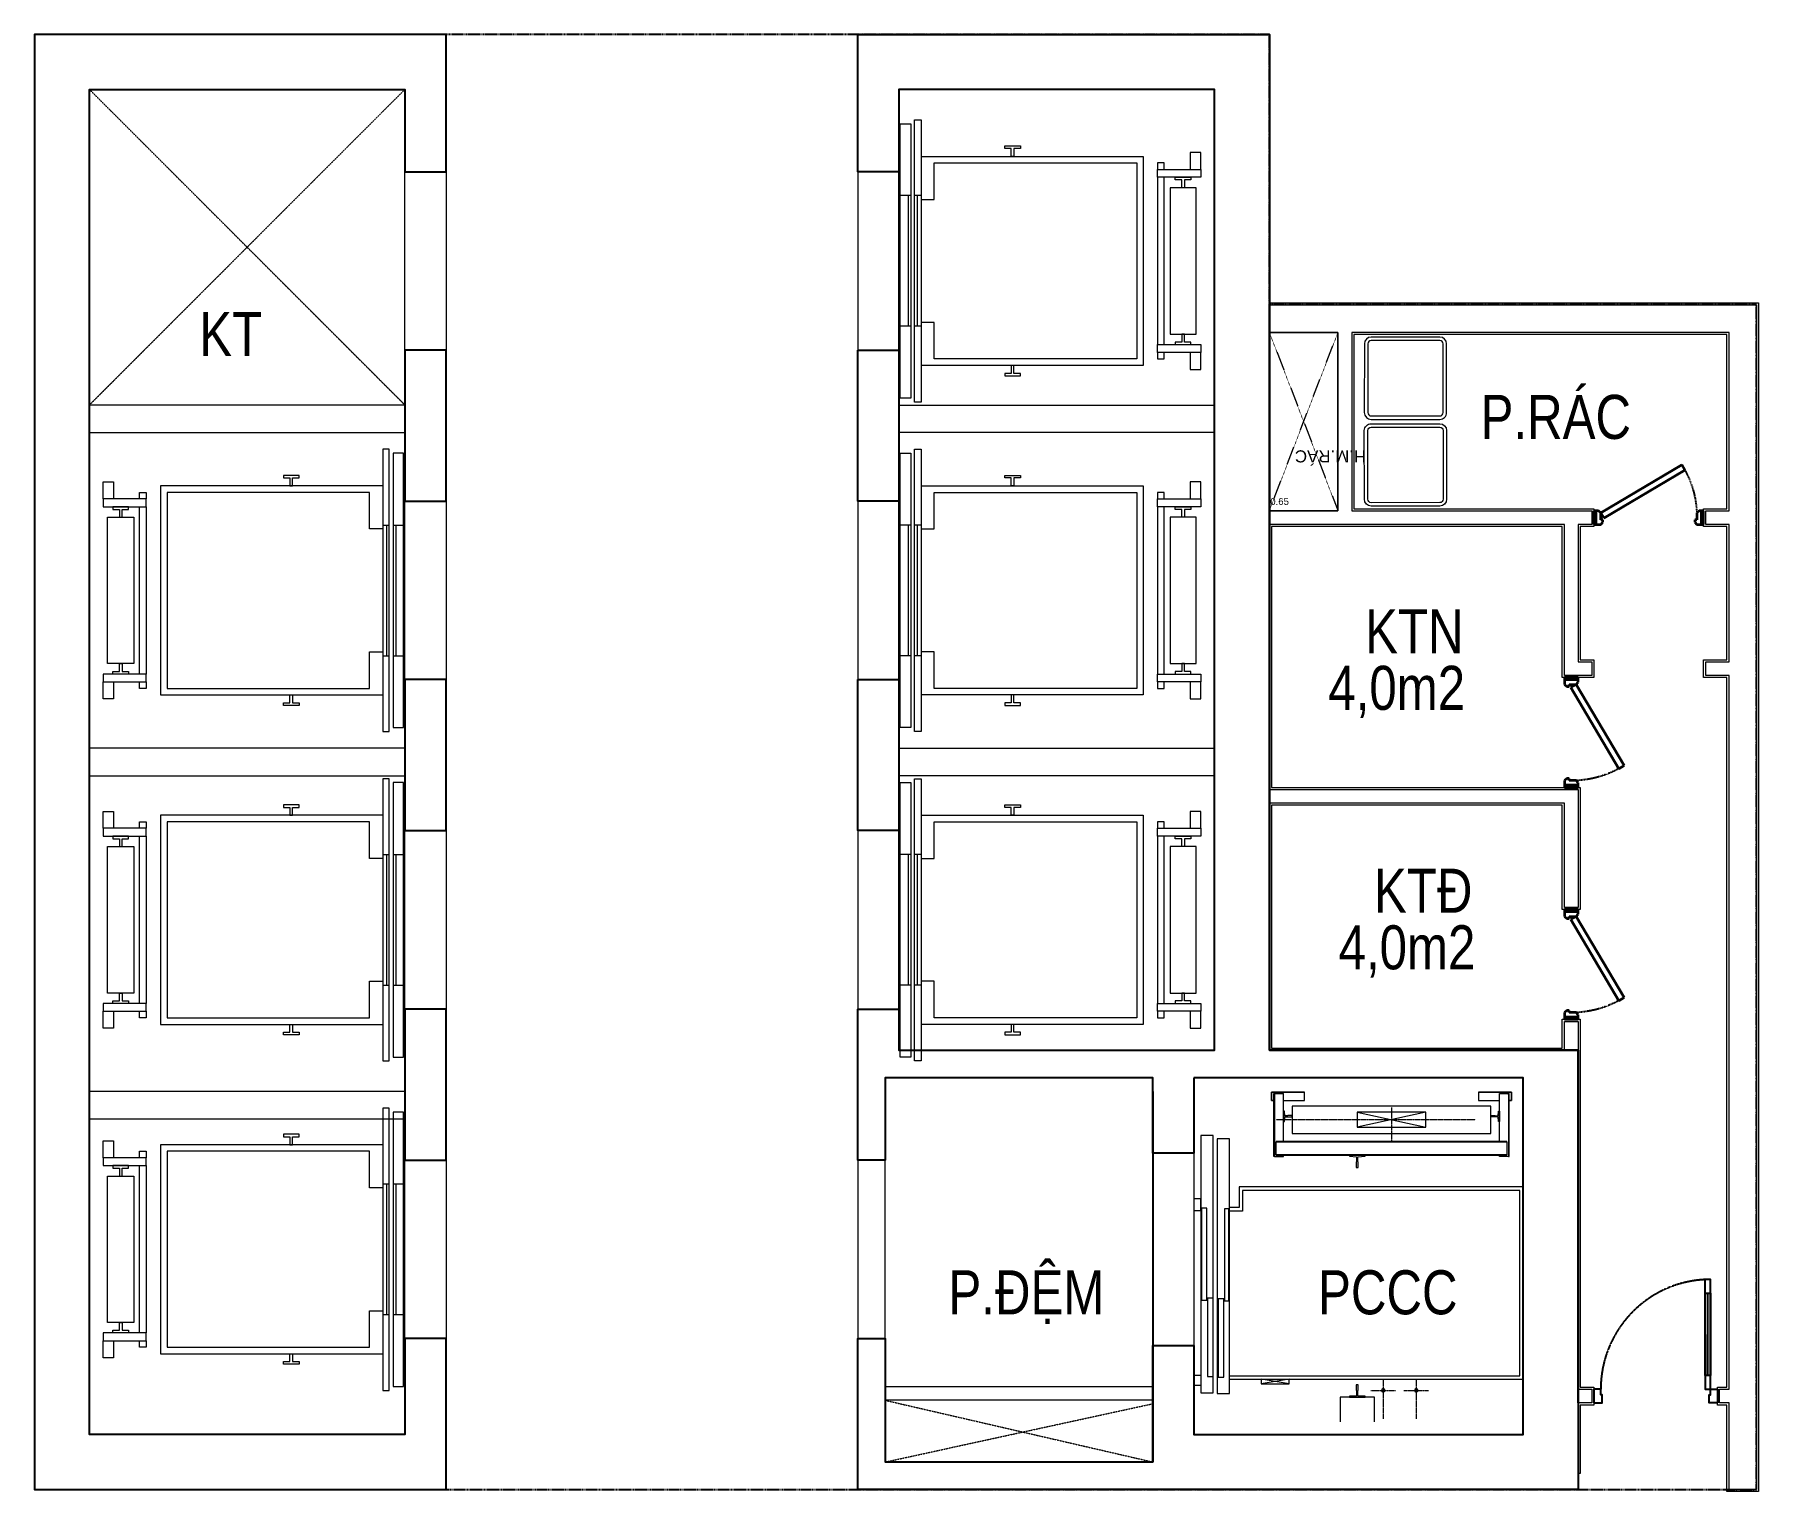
# Model space of a CAD drawing. Header units: millimetres. Extents: x 0 to 12565, y -15 to 10600.
import ezdxf
from ezdxf.enums import TextEntityAlignment as Align
from ezdxf.xclip import XClip

# ---------------------------------------------------------------- set-up
doc = ezdxf.new("R2010")
doc.units = ezdxf.units.MM
doc.header["$XCLIPFRAME"] = 2
for name, pattern in [('HIDDEN', [9.524999999999999, 6.35, -3.175]), ('HIDDEN3', [0.2, 0.1, -0.1]), ('XREF MB$0$HIDDEN', [0.375, 0.25, -0.125]), ('Xref Y2-Y4 ME$0$Xref MB Y2.Y4$0$Xr_truc thang N3 tang dien hinh$0$T-Can ho$0$HIDDEN3', [0.2, 0.1, -0.1]), ('Xref.Trục tầng 1$0$CENTER2', [1.125, 0.75, -0.125, 0.125, -0.125])]:
    doc.linetypes.add(name, pattern=pattern)
doc.layers.get('0').update_dxf_attribs({"color": 231})
for name, color, linetype in [('A-CONC', 2, 'Continuous'), ('A-DOOR', 142, 'Continuous'), ('MDI-BAO-TM', 3, 'HIDDEN')]:
    doc.layers.add(name, color=color, linetype=linetype)
for name, color, linetype, lineweight in [('A-FNSH', 253, 'Continuous', 9), ('A-LITE', 9, 'Continuous', 9), ('A-TEXT', 255, 'Continuous', 25), ('A-Truc', 10, 'Xref.Trục tầng 1$0$CENTER2', 9), ('A-WALL', 1, 'Continuous', 13)]:
    doc.layers.add(name, color=color, linetype=linetype, lineweight=lineweight)
doc.styles.add('MDI_Chu Thuong', font='arial.ttf', dxfattribs={"width": 0.8})
doc.styles.add('Xref Y2-Y4 ME$0$Xref MB Y2.Y4$0$Xr_truc thang N3 tang dien hinh$0$T-Can ho$0$Arial', font='arial.ttf')

# ---------------------------------------------------------------- blocks, each defined once
blk = doc.blocks.new('s1_cuaky_830')
at = {"lineweight": 35, "extrusion": (0, 0, -1)}
for p, q in [((18499.99957262673, -3595.580114402982), (18399.99957262673, -3595.580114405842)), ((18399.99957262673, -3595.580114405842), (18399.99957262716, -3610.580114405901)), ((18499.99957262716, -3610.580114402982), (18399.99957262716, -3610.580114405901)), ((18399.99957262716, -3610.580114405901), (18399.99957262767, -3628.316904458865)), ((18399.99957262716, -3610.580114405901), (18489.99957262716, -3610.580114403326)), ((18399.99957262767, -3628.316904458865), (18414.99957262816, -3645.580114405472)), ((18499.99957262716, -3610.580114402982), (18499.99957262673, -3595.580114402982)), ((18499.99957262816, -3645.58011440304), (18499.99957262716, -3610.580114402982)), ((18103.72277864033, -3731.438254545485), (18064.99957263314, -3754.362331766388)), ((18414.99957264632, -4345.580114405413), (18064.99957263314, -3754.362331766388)), ((18453.72277865538, -4322.65603718451), (18103.72277864033, -3731.438254545485)), ((18414.99957262816, -3645.580114405472), (18464.99957262816, -3645.580114404042)), ((18464.99957262816, -3645.580114404042), (18464.99957262859, -3660.625489982787)), ((18464.99957262859, -3660.625489982787), (18483.03368487716, -3660.625489982329)), ((18483.03368487716, -3660.625489982329), (18499.99957262816, -3645.58011440304)), ((18414.99957264632, -4345.580114405413), (18399.99957265054, -4362.843324352878)), ((18399.99957265054, -4362.843324352878), (18399.99957265105, -4380.580114405842)), ((18399.99957265105, -4380.580114405842), (18499.99957264919, -4380.58011440304)), ((18399.99957265105, -4380.580114405842), (18399.99957264962, -4395.580114405901)), ((18489.99957264919, -4380.580114403326), (18399.99957265105, -4380.580114405842)), ((18399.99957264962, -4395.580114405901), (18499.99957265148, -4395.580114402982)), ((18453.72277865538, -4322.65603718451), (18414.99957264632, -4345.580114405413)), ((18464.99957264819, -4345.580114403983), (18414.99957264632, -4345.580114405413)), ((18464.99957264776, -4330.534738825238), (18464.99957264819, -4345.580114403983)), ((18483.03368489446, -4330.534738824721), (18464.99957264776, -4330.534738825238)), ((18499.99957264819, -4345.58011440304), (18483.03368489446, -4330.534738824721)), ((18499.99957264919, -4380.58011440304), (18499.99957264819, -4345.58011440304)), ((18499.99957265148, -4395.580114402982), (18499.99957264919, -4380.58011440304))]:
    blk.add_line(p, q, dxfattribs=at)
at = {"linetype": 'HIDDEN3', "extrusion": (0, 0, -1)}
blk.add_arc((-18445.40726360954, -4360.85765825857), 715.9235939759365, 57.90312605505689, 87.56572265498052, dxfattribs=at)
blk = doc.blocks.new('x_loithangmay')
for p, q in [((-159.9999999997672, 500), (-109.9999999997672, 500)), ((-129.9999999997672, -500), (-129.9999999997672, 500)), ((-79.99999999976717, 500), (0, 500)), ((-60, -500), (-60, 500)), ((-159.9999999997672, -500), (-109.9999999997672, -500)), ((-79.99999999976717, -500), (0, -500))]:
    blk.add_line(p, q)
at = {"flags": 128}
for points in [[(-110, -1080), (-160, -1080), (-160, 1080), (-109.9999999997672, 1080)], [(-79.99999999976717, 1050), (0, 1050), (0, -1050), (-80, -1050)], [(-2219.999999999767, 830), (-2299.999999999767, 830), (-2299.999999999767, 700), (-2219.999999999767, 700)], [(-849.9999999997672, 860), (-799.9999999997672, 860), (-799.9999999997672, 880), (-919.9999999997672, 880), (-919.9999999997672, 860), (-869.9999999997672, 860), (-869.9999999997672, 800), (-849.9999999997672, 800)], [(-1969.999999999767, 640), (-2019.999999999767, 640), (-2019.999999999767, -640), (-1969.999999999767, -640), (-1969.999999999767, 640), (-2299.999999999767, 640), (-2299.999999999767, 700), (-1969.999999999767, 700)], [(-1969.999999999767, 750), (-2019.999999999767, 750), (-2019.999999999767, 700), (-1969.999999999767, 700)], [(-2064.999999999767, 560), (-2264.999999999767, 560), (-2264.999999999767, -560), (-2064.999999999767, -560)], [(-2154.999999999767, 620), (-2104.999999999767, 620), (-2104.999999999767, 640), (-2224.999999999767, 640), (-2224.999999999767, 620), (-2174.999999999767, 620), (-2174.999999999767, 560), (-2154.999999999767, 560)], [(-1969.999999999767, -700), (-2019.999999999767, -700), (-2019.999999999767, -750), (-1969.999999999767, -750), (-1969.999999999767, -700), (-2299.999999999767, -700), (-2299.999999999767, -640), (-1969.999999999767, -640)], [(-2154.999999999767, -620), (-2105, -620), (-2105, -640), (-2224.999999999767, -640), (-2224.999999999767, -620), (-2174.999999999767, -620), (-2174.999999999767, -560), (-2154.999999999767, -560)], [(-2219.999999999767, -700), (-2299.999999999767, -700), (-2299.999999999767, -830), (-2219.999999999767, -830)], [(-849.9999999997672, -860), (-799.9999999997672, -860), (-799.9999999997672, -880), (-919.9999999997672, -880), (-919.9999999997672, -860), (-869.9999999997672, -860), (-869.9999999997672, -800), (-849.9999999997672, -800)]]:
    blk.add_lwpolyline(points, close=True, dxfattribs=at)
for points in [[(-159.9999999997672, -800), (-1860, -800), (-1860, 800), (-159.9999999997672, 800)], [(-159.9999999997672, -470), (-259.9999999997672, -470), (-259.9999999997672, -750), (-1809.999999999767, -750), (-1809.999999999767, 750), (-259.9999999997672, 750), (-259.9999999997672, 470), (-159.9999999997672, 470)]]:
    blk.add_lwpolyline(points, dxfattribs=at)
blk = doc.blocks.new('THANG TÀNG DH_dwg_MB DH 5T TC 180$0$2_thang maycuon$0$Z$W__23185-2265523-MẶT BẰNG TẦNG 08-11')
at = {"flags": 128}
blk.add_lwpolyline([(57, -89), (-57, -89), (-57, -81), (-4.75, -78), (-4.75, -41.25), (-8, -38), (-8, 0), (8, 0), (8, -38), (4.75, -41.25), (4.75, -78), (57, -81)], close=True, dxfattribs=at)
blk = doc.blocks.new('THANG TÀNG DH_dwg_tm1400x2100mb-2265527-MẶT BẰNG TẦNG 08-11')
for p, q in [((1812.333332866896, 2080), (1817.000000298955, 2079.999999999884)), ((710.0000000009313, 1945.000000000116), (1210, 1835))]:
    blk.add_line(p, q)
at = {"flags": 128}
for points in [[(324.9999999995343, 2090), (85, 2089.999999999884), (85.00000000046566, 2030), (102.9999997024424, 2030), (85.00000000046566, 2030), (85, 2089.999999999884), (324.9999999995343, 2090), (324.9999999995343, 2030), (173.0000000004657, 2030)], [(102.9999593202956, 2079.999999999884), (107.6666453774087, 2080.000000000116), (107.66664537834, 1621.500002086163), (102.9999593202956, 1621.500002086279), (102.9999593202956, 2079.999999999884), (107.6666453774087, 2080.000000000116), (110.0000480115414, 2080.000000000116), (117.9999450156465, 2080.000000000116), (170.666609138716, 2080.000000000116), (173.000011772383, 2080.000000000116)], [(173.0000117719173, 1731.500001490116), (173.000011772383, 2080.000000000116), (170.666609138716, 2080.000000000116), (117.9999450156465, 2080.000000000116), (110.0000480115414, 2080.000000000116), (107.6666453774087, 2080.000000000116)], [(1747.000000000466, 2030), (1595.000000000466, 2029.999999999884), (1594.999999999534, 2090.000000000116), (1834.999999999534, 2090), (1834.999999999534, 2029.999999999884), (1817.000000298489, 2029.999999999884), (1834.999999999534, 2029.999999999884), (1834.999999999534, 2090), (1594.999999999534, 2090.000000000116)], [(1812.33333286643, 1621.500002086279), (1817.000000298955, 1621.500002086279), (1817.000000298955, 2079.999999999884), (1812.333332866896, 2080), (1809.999999150168, 2080), (1801.999999469612, 2079.999999999884), (1809.999999150168, 2080), (1812.333332866896, 2080), (1812.33333286643, 1621.500002086279), (1809.999999150168, 1621.500002086279), (1801.999999469612, 1621.500002086279), (1749.333331853617, 1621.500002086046), (1747.000000000466, 1621.500002086279), (1747.000000000466, 1631.5)], [(1747.000000000466, 1731.500001490116), (1747.000000000931, 2079.999999999884), (1801.999999469612, 2079.999999999884), (1747.000000000931, 2079.999999999884)], [(1210.000000000466, 1945), (1210, 1835), (710.0000000004657, 1834.999999999884), (710.0000000009313, 1945.000000000116), (1210.000000000466, 1945), (710.0000000004657, 1834.999999999884)], [(120.0000384752639, 1728.981198608992), (120.0000384752639, 1731.500001490116), (1799.999999374151, 1731.500001490116), (1799.999999374617, 1728.981198608759)], [(1799.999999374617, 1634.018802881357), (1799.999999374617, 1638.247711449862), (1799.999999374617, 1641.369579225779), (1799.999999374617, 1649.82739636302), (1799.999999374617, 1713.172605127096), (1799.999999374151, 1721.630422264338), (1799.999999374617, 1724.752290040255), (1799.999999374617, 1728.981198608759), (120.0000384752639, 1728.981198608992), (120.0000384757295, 1724.752290040255), (120.0000384752639, 1721.630422264338), (120.0000384752639, 1713.17260512698), (120.0000384752639, 1649.82739636302), (120.0000384752639, 1641.369579225662), (120.0000384761952, 1638.247711449862), (120.0000384752639, 1634.018802881124)], [(2139.35420321906, 1750.00208528887), (2229.35420321906, 1750.002085288987), (2229.35420321906, -105.0000000002328), (2140.000000000466, -105.0000000001164), (2139.999999999534, 1750.002085288987)], [(107.66664537834, 1621.500002086163), (110.0000480110757, 1621.500002086163), (117.9999450156465, 1621.500002086279), (170.6666091382504, 1621.500002086046), (173.000011772383, 1621.500002086046), (173.000011772383, 1631.5)], [(2140.000000000466, 0), (-4.656612873077393e-10, 1.164153218269348e-10), (0, 1400.000000000116), (2070.000000000466, 1400.000000000116), (2069.999999999534, 1249.999999999884), (2139.999999999534, 1249.999999999884)], [(2139.999999999534, 24.99999999988358), (24.99999999906868, 25), (24.99999999906868, 1374.999999999884), (2044.999999999534, 1375.000000000116), (2045.000000000466, 1225), (2140.000000000466, 1225)], [(2259.999999999534, 589.9999999997672), (2300.000000000466, 590), (2300.000000000466, 19.99999999988358), (2260, 20.00000000011642)], [(2350, -25), (2350.000000000466, -45.00000000011642), (2399.999999999534, -44.99999999988358), (2400.000000000466, 29.99999999976717), (2350.000000000466, 30)], [(1704.687030202709, -35.00000000186265), (1909.687030202709, -2.095475792884827e-09), (1909.687030202709, -35.00000000186265), (1704.687030202709, -35.00000000186265), (1704.687030202709, -2.095475792884827e-09), (1909.687030202709, -35.00000000186265)], [(1085, -309.9999999998836), (1085.000000000931, -131.5), (1335, -131.5), (1335.000000000466, -310.0000000001164)]]:
    blk.add_lwpolyline(points, dxfattribs=at)
for points in [[(107.6702216560952, 2075.611697435379), (107.6702216570266, 2074.888293534517)], [(181.9999999995343, 1919), (180.0000000004657, 1952.5), (173.0000000004657, 1952.499999999884), (173.0000000004657, 1877.500000000116), (180, 1877.5), (182.0000000004657, 1910.999999999884), (204.0000000004657, 1911.000000000116), (205.0000000004657, 1909.999999999884), (235.0000000004657, 1910.000000000116), (235, 1919.999999999767), (205.0000000004657, 1920), (203.9999999995343, 1919)], [(1685.000000000466, 1790), (235, 1789.999999999884), (235, 1990), (1685.000000000466, 1990)], [(1737.999999999534, 1919), (1739.999999999534, 1952.499999999884), (1747.000000000466, 1952.500000000116), (1747.000000000931, 1877.5), (1739.999999999534, 1877.5), (1738.000000000466, 1911.000000000116), (1716, 1910.999999999884), (1715.000000000466, 1909.999999999767), (1684.999999999534, 1910.000000000116), (1684.999999999534, 1919.999999999884), (1715.000000000466, 1920), (1715.999999999534, 1919.000000000116)], [(2350.000000000466, 1775.002085288987), (2349.999999999534, -100), (2260.000000000466, -100.0000000001164), (2259.999999999534, 1775.002085289103)], [(1799.999999374617, 1631.5), (120.0000384752639, 1631.5), (120.0000384752639, 1634.018802881124), (1799.999999374617, 1634.018802881357)], [(1153.000000000466, 1631.5), (1267.000000000466, 1631.5), (1266.999999999534, 1623.500000000116), (1214.749999999534, 1620.5), (1214.749999999534, 1583.749999999884), (1218, 1580.5), (1218.000000000466, 1542.5), (1202.000000000466, 1542.5), (1202, 1580.499999999884), (1205.249999999534, 1583.75), (1205.249999999534, 1620.499999999884), (1152.999999999534, 1623.5)], [(2399.999999999534, 1314.999999999767), (2399.999999999534, 1230), (2350, 1230), (2350.000000000466, 1314.999999999884)], [(2145, 570), (2145, 1239.999999999884), (2177.000000000466, 1240.000000000116), (2177, 570)], [(2344.999999999534, 1244.999999999884), (2345.000000000466, 575.0000000001164), (2304.999999999534, 574.9999999998836), (2305.000000000466, 1245.000000000116)], [(2224.000000000466, 584.9999999998836), (2224.000000000466, 15.00000000011642), (2182.000000000466, 15.00000000011642), (2182, 584.9999999998836)]]:
    blk.add_lwpolyline(points, close=True, dxfattribs=at)
for centre in [(779, -81.50000118277967), (1020.000000000466, -81.50000118289609)]:
    blk.add_circle(centre, 12.99646403122461)
at = {"layer": 'A-Truc'}
for p, q in [((346.9003082974814, 1890), (1800.965626336168, 1890)), ((960.0000000004657, 1980), (960, 1730)), ((779.0000000004657, 0.4999988173367456), (779.0000000004657, -289.5000011827797)), ((1020.000000000466, 0.4999988171039149), (1020.000000000466, -289.5000011827797)), ((869.0000000004657, -81.50000118266325), (689.0000000004657, -81.50000118289609)), ((1110, -81.50000118277967), (930.0000000004657, -81.50000118266325))]:
    blk.add_line(p, q, dxfattribs=at)
at = {"zscale": -1}
blk.add_blockref('THANG TÀNG DH_dwg_MB DH 5T TC 180$0$2_thang maycuon$0$Z$W__23185-2265523-MẶT BẰNG TẦNG 08-11', (1210.000000000466, -42.5), dxfattribs=at)
blk = doc.blocks.new('s1_loithangmay_l1')
at = {"layer": 'A-CONC'}
for points in [[(2700, 1100.232337914284), (2700, 400.2323379142908), (400, 400.2323379142908), (400, 10200.23233791429), (2700, 10200.23233791429), (2700, 9600.232337914298), (3000, 9600.232337914298), (3000, 10600.23233791429), (0, 10600.23233791429), (0, 0.2323379142908379), (3000, 0.2323379142908379), (3000, 1100.232337914284)], [(8450, 3000.232337914291), (8450, 2450.232337914291), (8150, 2450.232337914291), (8150, 3000.232337914291), (6200, 3000.232337914291), (6200, 2400.232337914284), (6000, 2400.232337914284), (6000, 3500.232337914291), (6300, 3500.232337914291), (6300, 3200.232337914291), (8600, 3200.232337914291), (8600, 10200.23233791429), (6300, 10200.23233791429), (6300, 9600.232337914298), (6000, 9600.232337914298), (6000, 10600.23233791429), (9000, 10600.23233791429), (9000, 3200.232337914291), (11250, 3200.232337914291), (11250, 0.2323379142908379), (6000, 0.2323379142908379), (6000, 1100.232337914284), (6200, 1100.232337914284), (6200, 200.2323379142908), (8150, 200.2323379142908), (8150, 1050), (8450, 1050), (8450, 400.2323379142908), (10850, 400.2323379142908), (10850, 3000.232337914291)], [(3000, 8300.232337914298), (2700, 8300.232337914298), (2700, 7200.232337914298), (3000, 7200.232337914298)], [(6000, 8300.232337914298), (6300, 8300.232337914298), (6300, 7200.232337914298), (6000, 7200.232337914298)], [(3000, 5900.232337914298), (2700, 5900.232337914298), (2700, 4800.232337914291), (3000, 4800.232337914291)], [(6000, 5900.232337914298), (6300, 5900.232337914298), (6300, 4800.232337914291), (6000, 4800.232337914291)], [(3000, 2400.232337914284), (3000, 3500.232337914291), (2700, 3500.232337914291), (2700, 2400.232337914284)]]:
    blk.add_lwpolyline(points, close=True, dxfattribs=at)
at = {"layer": 'A-LITE', "linetype": 'HIDDEN', "ltscale": 0.3}
for points in [[(2700, 7900.232337914291), (400, 10200.23233791429)], [(400, 7900.232337914291), (2700, 10200.23233791429)], [(6200, 650), (8150, 200.2323379142908)], [(6200, 200.2323379142908), (8150, 625)]]:
    blk.add_lwpolyline(points, dxfattribs=at)
at = {"layer": 'A-LITE', "ltscale": 0.3}
for points in [[(3000, 8300.232337914298), (2700, 8300.232337914298), (2700, 9600.23233791429), (3000, 9600.23233791429)], [(6000, 8300.232337914298), (6300, 8300.232337914298), (6300, 9600.23233791429), (6000, 9600.23233791429)], [(3000, 5900.232337914298), (2700, 5900.232337914298), (2700, 7200.232337914291), (3000, 7200.232337914291)], [(6000, 5900.232337914298), (6300, 5900.232337914298), (6300, 7200.232337914291), (6000, 7200.232337914291)], [(3000, 3500.232337914291), (2700, 3500.232337914291), (2700, 4800.232337914291), (3000, 4800.232337914291)], [(6000, 3500.232337914291), (6300, 3500.232337914291), (6300, 4800.232337914291), (6000, 4800.232337914291)], [(2700, 2400.232337914284), (3000, 2400.232337914284), (3000, 1100.232337914284), (2700, 1100.232337914284)], [(6200, 2400.232337914284), (6000, 2400.232337914284), (6000, 1100.232337914284), (6200, 1100.232337914284)], [(8150, 2450.232337914291), (8450, 2450.232337914291), (8450, 1050), (8150, 1050)]]:
    blk.add_lwpolyline(points, close=True, dxfattribs=at)
at = {"layer": 'A-WALL'}
for points in [[(400, 7700.232337914291), (2700, 7700.232337914291), (2700, 7900.232337914291), (400, 7900.232337914291)], [(8600, 7700.232337914291), (6300, 7700.232337914291), (6300, 7900.232337914291), (8600, 7900.232337914291)], [(400, 5200.232337914291), (2700, 5200.232337914291), (2700, 5400.232337914291), (400, 5400.232337914291)], [(8600, 5200.232337914291), (6300, 5200.232337914291), (6300, 5400.232337914291), (8600, 5400.232337914291)], [(400, 2700.232337914291), (2700, 2700.232337914291), (2700, 2900.232337914291), (400, 2900.232337914291)], [(6200, 750), (8150, 750), (8150, 650), (6200, 650)]]:
    blk.add_lwpolyline(points, close=True, dxfattribs=at)
at = {"layer": 'A-LITE', "ltscale": 0.3, "yscale": 0.952168083658612, "zscale": 0.952168083658612, "rotation": 180}
for p, xscale in [((6310.013407585408, 8950.232337914298), 0.952168083658612), ((2689.986592414592, 6550.232337914298), -0.952168083658612), ((6310.013407585408, 6550.232337914298), 0.952168083658612), ((2689.986592414592, 4150.232337914291), -0.952168083658612), ((6310.013407585408, 4150.232337914291), 0.952168083658612), ((2689.986592414592, 1750.232337914284), -0.952168083658612)]:
    blk.add_blockref('x_loithangmay', p, dxfattribs=dict(at, xscale=xscale))
at = {"layer": 'A-LITE', "ltscale": 0.3, "xscale": -1, "zscale": -1, "rotation": 0.001609404331803787}
blk.add_blockref('THANG TÀNG DH_dwg_tm1400x2100mb-2265527-MẶT BẰNG TẦNG 08-11', (10850.03454902035, 803.760978751212), dxfattribs=at)
at = {"layer": 'A-TEXT', "ltscale": 0.3, "style": 'MDI_Chu Thuong', "width": 0.8}
for s, p in [('KT', (1200.778723577023, 8257.238664275304)), ('P.ĐỆM', (6661.088983263158, 1275.952699471607)), ('PCCC', (9355.044666358677, 1275.952699471607))]:
    blk.add_text(s, height=320.9832068550243, dxfattribs=at).set_placement(p)
blk = doc.blocks.new('*U8')
blk.add_lwpolyline([(0, 0), (0, 1299.999997716911), (500.000001931887, 1299.999997716911), (500.000001931887, 0)], close=True)
at = {"linetype": 'Xref Y2-Y4 ME$0$Xref MB Y2.Y4$0$Xr_truc thang N3 tang dien hinh$0$T-Can ho$0$HIDDEN3'}
for points in [[(0, 0), (500.000001931887, 1299.999997716911)], [(0, 1299.999997716911), (500.000001931887, 0)]]:
    blk.add_lwpolyline(points, dxfattribs=at)
at = {"style": 'Xref Y2-Y4 ME$0$Xref MB Y2.Y4$0$Xr_truc thang N3 tang dien hinh$0$T-Can ho$0$Arial'}
blk.add_text('0.65', height=50, dxfattribs=at).set_placement((6.628017578721938, 42.66242221605376))
blk.add_attdef('--', text='', height=88, dxfattribs=at).set_placement((126.5547659157942, 189.6485594305066), align=Align.MIDDLE_CENTER)
blk = doc.blocks.new('s1_thungrac')
for points in [[(19311.16319079814, -9384.723036933108), (18811.1631908908, -9384.732657781104, -0.414213562373095), (18761.16222881502, -9334.733619875158), (18761.15260796691, -8834.733619967708, -0.414213562373095), (18811.15164587321, -8784.732657892164), (19311.15164578054, -8784.723037044168, -0.414213562373095), (19361.15260785585, -8834.722074950114), (19361.16222870396, -9334.722074857564, -0.414213562373095)], [(19311.16270975559, -9359.723036937765), (18811.16270984826, -9359.73265778576, -0.4142135623730951), (18786.16222881037, -9334.73313883273), (18786.15260796226, -8834.73313892528, -0.4142135623730951), (18811.15212691552, -8809.732657887507), (19311.15212682285, -8809.723037039512, -0.4142135623730951), (19336.15260786051, -8834.722555992543), (19336.16222870862, -9334.722555899993, -0.4142135623730951)]]:
    blk.add_lwpolyline(points, format="xyb", close=True)
blk = doc.blocks.new('*U10')
blk.add_line((-69.99999999999727, 100.0000000000019), (-69.99999999998032, 699.7666378073507))
for points in [[(-50, 1.392663762089796e-12), (-49.99999999997782, 799.7666378073504), (-89.99999999997782, 799.7666378073513), (-90, 2.501110429875553e-12)], [(-49.99999999999716, 100.0000000000014), (-89.99999999999716, 100.0000000000025), (-89.99999999998032, 699.7666378073513), (-49.99999999998032, 699.7666378073504)], [(-899.7666378073517, -99.97429562476282), (-839.7666378073517, -99.97429562476447), (-839.7666378073501, -39.99999999997649), (-849.7666378073501, -39.99999999997619), (-849.766637807349, 2.384575742256097e-11), (-899.766637807349, 2.519578862050516e-11)], [(-2.842170943040401e-12, -99.974295624788), (-60.00000000000284, -99.97429562478634), (-60.00000000000125, -39.99999999999832), (-50.00000000000125, -39.9999999999986), (-50, 1.392663762089796e-12), (0, 0)]]:
    blk.add_lwpolyline(points, close=True)
at = {"linetype": 'XREF MB$0$HIDDEN'}
blk.add_arc((-50, 1.392663762089796e-12), 799.766637807349, 90, 179.9999999999984, dxfattribs=at)

msp = doc.modelspace()

# ---------------------------------------------------------------- linework, layer by layer
msp.add_lwpolyline([(8150, 2900.232337914291), (8150, 200)])
at = {"layer": 'A-FNSH', "ltscale": 0.3, "elevation": -1.219155618211134e-10}
msp.add_lwpolyline([(9000, 8645.23233791429), (12350, 8645.23233791429), (12565, 8645.23233791429), (12565, -14.76766208570916), (12335, -14.76766208570916), (12335, 615.2323379142908), (12265, 615.2323379142908), (12265, 745.2323379142908), (12335, 745.2323379142908), (12335, 5915.232337914291), (12165, 5915.232337914291), (12165, 6045.232337914291), (12335, 6045.232337914291), (12335, 7015.232337914291), (12165, 7015.232337914291), (12165, 7145.232337914291), (12335, 7145.232337914291), (12335, 8415.23233791429), (9615, 8415.23233791429), (9615, 7145.232337914291), (11365, 7145.232337914291), (11365, 7015.232337914291), (11265, 7015.232337914291), (11265, 6045.232337914291), (11365, 6045.232337914291), (11365, 5915.232337914291), (11135, 5915.232337914291), (11135, 7015.232337914291), (9015, 7015.232337914298), (9015, 5115.232337914291), (11265, 5115.232337914291), (11265, 4225.232337914291), (11135, 4225.232337914291), (11135, 4985.232337914291), (9015, 4985.232337914291), (9015, 3215.232337914291), (11135, 3215.232337914291), (11135, 3425.232337914284), (11265, 3425.232337914291), (11265, 745.2323379142908), (11365, 745.2323379142908), (11365, 615.2323379142908), (11265, 615.2323379142908), (11265, 115.2323379142908), (11250, 115.2323379142908)], dxfattribs=at)
at = {"layer": 'A-WALL'}
msp.add_lwpolyline([(9000, 8630.23233791429), (12350, 8630.23233791429), (12550, 8630.23233791429), (12550, 0.2323379142908379), (12350, 0.2323379142908379), (12350, 630.2323379142908), (12280, 630.2323379142908), (12280, 730.2323379142908), (12350, 730.2323379142908), (12350, 5930.232337914291), (12180, 5930.232337914291), (12180, 6030.232337914291), (12350, 6030.232337914291), (12350, 7030.232337914291), (12180, 7030.232337914291), (12180, 7130.232337914291), (12350, 7130.232337914291), (12350, 8430.23233791429), (9600, 8430.23233791429), (9600, 7130.232337914291), (11350, 7130.232337914291), (11350, 7030.232337914291), (11250, 7030.232337914291), (11250, 6030.232337914291), (11350, 6030.232337914291), (11350, 5930.232337914291), (11150, 5930.232337914291), (11150, 7030.232337914291), (9000, 7030.232337914298), (9000, 5100.232337914291), (11250, 5100.232337914291), (11250, 4240.232337914291), (11150, 4240.232337914291), (11150, 5000.232337914291), (9000, 5000.232337914291), (9000, 3200.232337914291), (11150, 3200.232337914291), (11150, 3410.232337914284), (11250, 3410.232337914291), (11250, 730.2323379142908), (11350, 730.2323379142908), (11350, 630.2323379142908), (11250, 630.2323379142908), (11250, 130.2323379142908)], dxfattribs=at)
msp.add_lwpolyline([(9500, 7130.232337914291), (9500, 8430.23233791429), (9000, 8430.23233791429), (9000, 7130.232337914291)], close=True, dxfattribs=at)
at = {"layer": 'MDI-BAO-TM'}
msp.add_lwpolyline([(0, 0.2323379142908379), (12550, 0.2323379142908379), (12550, 8630.23233791429), (9000, 8630.23233791429), (9000, 10600.23233791429), (0, 10600.23233791429)], close=True, dxfattribs=at)

# ---------------------------------------------------------------- block references
msp.add_blockref('s1_loithangmay_l1', (0, 0))
at = {"layer": 'A-DOOR', "ltscale": 0.3}
for p, rotation in [((15760.58011440445, 25530.23191056391), 270), ((29649.9995726263, 1519.652223508485), 180)]:
    msp.add_blockref('s1_cuaky_830', p, dxfattribs=dict(at, rotation=rotation))
ref = msp.add_blockref('s1_cuaky_830', (29649.99957262643, -170.3477764915151), dxfattribs=dict(at, rotation=180))
XClip(ref).set_block_clipping_path([(20649.999572626424, -8800.580114405806), (17299.999572626424, -8800.580114405806), (17299.999572626424, -800.580114405806), (18399.999572626424, -800.580114405806), (18399.999572626424, -3370.580114405806), (20649.999572626424, -3370.580114405806)])
at = {"layer": 'A-DOOR', "color": 7, "xscale": 1.000257109844843, "yscale": 1.000257109844843, "zscale": 1.000257109844843, "rotation": 0.00231960068571262}
msp.add_blockref('*U10', (12264.99797576654, 730.2323378735309), dxfattribs=at)
at = {"layer": 'A-LITE', "linetype": 'HIDDEN', "ltscale": 0.3}
ref = msp.add_blockref('*U8', (9000, 7130.232337914291), dxfattribs=dict(at, rotation=359.99660431415))
ref.add_attrib('--', 'H.M.RÁC', dxfattribs={"layer": '0', "height": 87.99999999999953, "rotation": 179.9966043287635, "style": 'Xref Y2-Y4 ME$0$Xref MB Y2.Y4$0$Xr_truc thang N3 tang dien hinh$0$T-Can ho$0$Arial'}).set_placement((9445.653360769385, 7526.817651767633, -2.848474969488052e-08), align=Align.MIDDLE_CENTER)
at = {"layer": 'A-LITE', "linetype": 'HIDDEN', "ltscale": 0.3, "xscale": -1}
msp.add_blockref('s1_thungrac', (29053.28194728593, 17180.81245231727), dxfattribs=at)
at = {"layer": 'A-LITE', "linetype": 'HIDDEN', "ltscale": 0.3, "rotation": 180}
msp.add_blockref('s1_thungrac', (29053.28194728593, -1620.347776488692), dxfattribs=at)

# ---------------------------------------------------------------- texts
at = {"layer": 'A-TEXT', "ltscale": 0.3, "style": 'MDI_Chu Thuong', "width": 0.8}
for s, p in [('P.RÁC', (10539.61797391, 7653.636301641258)), ('KTN', (9697.956684090197, 6092.161706942927)), ('4,0m2', (9429.60946843808, 5679.783995610058)), ('KTĐ', (9762.4886871106, 4201.882613763541)), ('4,0m2', (9504.475992165622, 3789.504593802711))]:
    msp.add_text(s, height=320.9832068550243, dxfattribs=at).set_placement(p)

doc.saveas('drawing.dxf')
